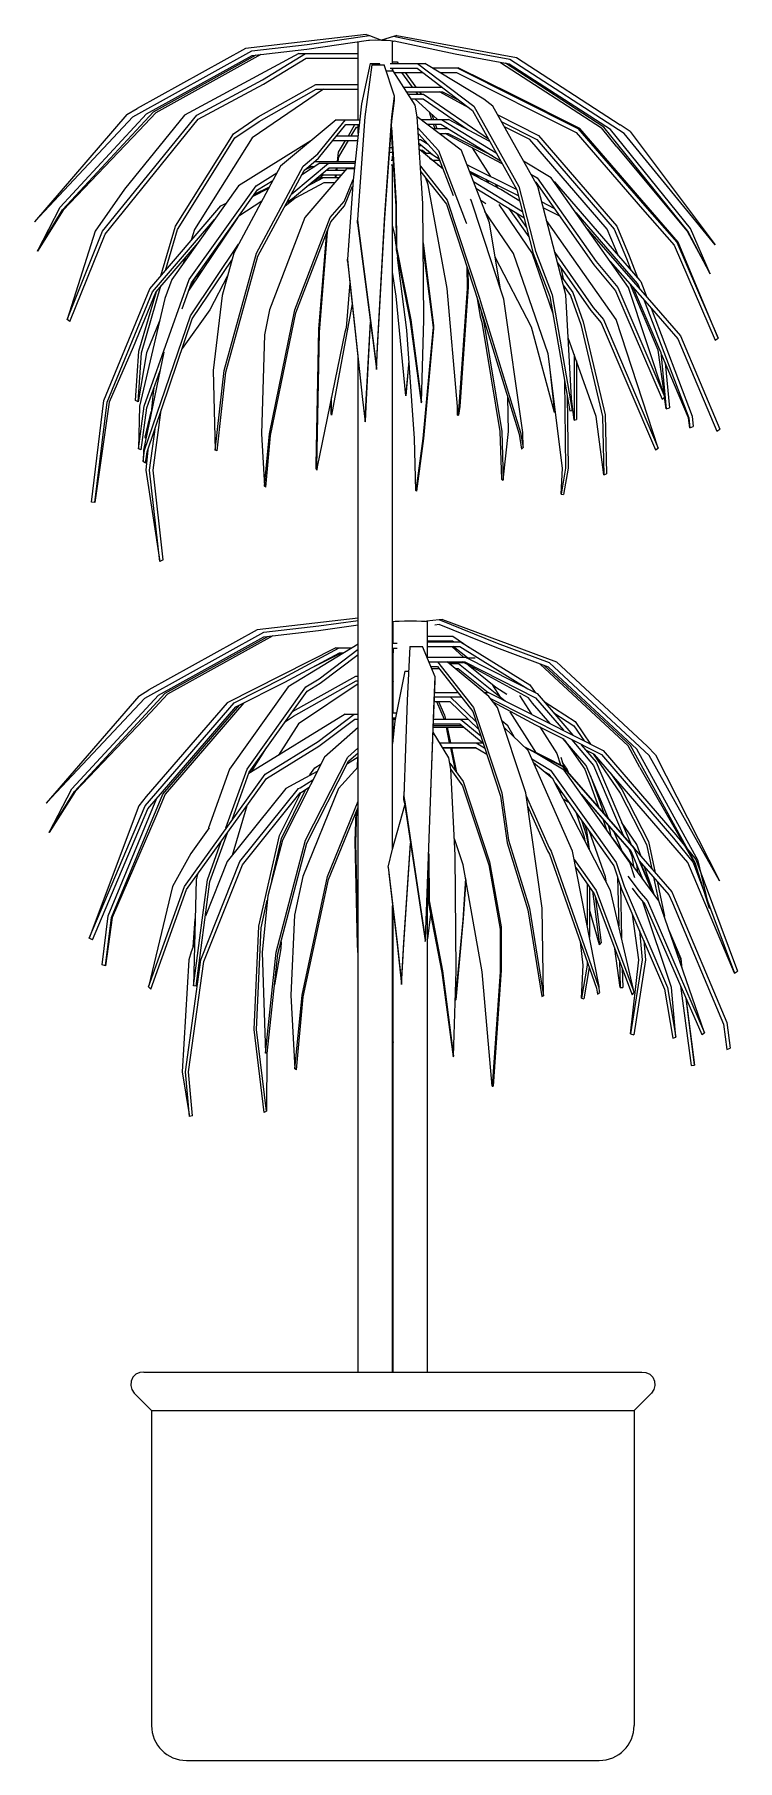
# Model space of a CAD drawing. Header units: millimetres. Extents: x -205 to 197, y 0 to 987.
import ezdxf

# ---------------------------------------------------------------- set-up
doc = ezdxf.new("R2010")
doc.units = ezdxf.units.MM
doc.layers.add('ceco.net 293', color=7, linetype='Continuous')

msp = doc.modelspace()

# ---------------------------------------------------------------- linework, layer by layer
at = {"color": 104, "linetype": 'Continuous'}
for p, q in [((-15.17, 986.58), (-84.21, 978.62)), ((-15.17, 986.58), (-13.4, 985.93)), ((-148.53, 939.55), (-80.51, 977.26)), ((-84.21, 978.62), (-146.07, 944.33)), ((-80.51, 977.26), (-49.01, 980.89)), ((-80.42, 974.66), (-49.24, 978.25)), ((-49.24, 978.25), (-13.99, 983.39)), ((-49.01, 980.89), (-13.4, 985.93)), ((-19.85, 937.8), (-19.85, 982.54)), ((-13.99, 983.39), (-13.42, 983.41)), ((-13.42, 983.41), (-10, 983.46)), ((-13.4, 985.93), (-6.58, 983.41)), ((-10, 983.46), (-6.58, 983.41)), ((0.39, 985.46), (-6.58, 983.41)), ((-6.58, 983.41), (-3.57, 983.29)), ((-3.57, 983.29), (-1.34, 983.11)), ((-1.34, 983.11), (-0.15, 982.88)), ((-0.15, 982.88), (-0.15, 982.64)), ((0.83, 982.74), (-0.15, 982.45)), ((-0.15, 970.07), (-0.15, 982.64)), ((2.2, 985.99), (0.39, 985.46)), ((35.58, 978.03), (0.39, 985.46)), ((35.64, 975.39), (0.83, 982.74)), ((2.2, 985.99), (70.55, 973.39)), ((66.77, 972.28), (35.58, 978.03)), ((-140.7, 941.26), (-80.42, 974.66)), ((-136.77, 942.39), (-78.16, 974.92)), ((-75.38, 975.24), (-135.44, 941.9)), ((-53.64, 975.79), (-119.06, 940.51)), ((-74.57, 960.72), (-49.86, 975.79)), ((-74, 958.13), (-49.54, 973.05)), ((-53.64, 975.79), (-49.86, 975.79)), ((-49.86, 975.79), (-19.85, 975.79)), ((-49.54, 973.05), (-19.85, 973.05)), ((-12.96, 970.07), (-18.01, 946.9)), ((-11.97, 969.26), (-16, 939.53)), ((-12.96, 970.07), (-7.54, 970.07)), ((-11.97, 969.26), (-4.99, 969.26)), ((-7.34, 969.26), (-7.54, 970.07)), ((0.99, 951.42), (-4.99, 969.26)), ((-1.51, 967.34), (13.92, 967.34)), ((-1.47, 970.07), (14.17, 970.07)), ((-0.15, 970.9), (2.41, 970.9)), ((-0.15, 965.84), (-0.15, 967.34)), ((-0.02, 965.84), (-0.02, 967.34)), ((2.41, 970.9), (3.03, 970.07)), ((13.92, 967.34), (45.52, 943.22)), ((14.17, 970.07), (46.23, 945.62)), ((14.17, 970.07), (18.25, 970.07)), ((52.06, 949.53), (18.25, 970.07)), ((22.46, 967.51), (36.7, 967.51)), ((66.51, 969.7), (35.64, 975.39)), ((36.7, 967.51), (105.7, 932.93)), ((36.7, 967.51), (37.27, 967.51)), ((68.54, 952.1), (37.27, 967.51)), ((61.51, 970.62), (119.19, 933.3)), ((120.54, 933.7), (64.26, 970.11)), ((124.39, 932.3), (66.51, 969.7)), ((132.08, 930.07), (66.77, 972.28)), ((70.55, 973.39), (129.95, 935.01)), ((-112.05, 940.51), (-74.57, 960.72)), ((-111.15, 938.11), (-74, 958.13)), ((-76.95, 939.45), (-44.04, 958.07)), ((-44.04, 958.07), (-19.85, 958.07)), ((-3.84, 965.84), (0.25, 965.84)), ((12.77, 946.26), (0.25, 965.84)), ((0.93, 964.78), (17.28, 964.78)), ((4.84, 964.78), (11.02, 956.55)), ((6.99, 964.78), (13.15, 956.55)), ((26.96, 964.78), (36.35, 964.78)), ((36.35, 964.78), (104.69, 930.53)), ((-39.59, 955.34), (-80.48, 927.5)), ((-76.34, 936.93), (-43.77, 955.34)), ((-43.77, 955.34), (-19.85, 955.34)), ((-0.62, 937.13), (0.99, 948.89)), ((-0.61, 939.53), (0.99, 951.42)), ((0.99, 948.89), (0.99, 951.42)), ((6.19, 956.55), (28.06, 956.55)), ((7.94, 953.81), (28.32, 953.81)), ((8.75, 952.55), (17.49, 952.55)), ((10.5, 949.82), (17.25, 949.82)), ((25.53, 937.98), (12.53, 949.82)), ((13.07, 953.81), (14.01, 952.55)), ((15.19, 953.81), (16.14, 952.55)), ((17.25, 949.82), (43.11, 932.01)), ((17.49, 952.55), (54.59, 926.97)), ((43.76, 944.56), (26.62, 953.81)), ((28.32, 953.81), (38.16, 948.84)), ((57.18, 945.62), (52.06, 949.53)), ((106.78, 932.93), (68.54, 952.1)), ((-151.91, 940.8), (-204.73, 879.58)), ((-204.73, 879.58), (-148.53, 939.55)), ((-190.15, 887.83), (-140.7, 941.26)), ((-188.69, 886.28), (-136.77, 942.39)), ((-165.81, 874.21), (-112.05, 940.51)), ((-164.42, 872.43), (-111.15, 938.11)), ((-119.06, 940.51), (-153.34, 898.23)), ((-90.98, 929.9), (-76.95, 939.45)), ((-32.3, 937.8), (-64.25, 911.33)), ((-42.9, 918.3), (-27.08, 937.8)), ((-32.3, 937.8), (-27.08, 937.8)), ((-27.08, 937.8), (-19, 937.8)), ((-18.01, 946.9), (-22.73, 903.36)), ((-16, 939.53), (-20.06, 883.65)), ((-4.68, 883.65), (-0.61, 939.53)), ((13.97, 939.52), (12.77, 946.26)), ((39.07, 920.45), (13.96, 939.56)), ((17.05, 890.05), (13.97, 939.52)), ((16.03, 937.98), (27.74, 937.98)), ((20.66, 942.41), (22.16, 937.98)), ((22.28, 940.94), (23.28, 937.98)), ((27.74, 937.98), (59.11, 918.87)), ((27.74, 937.98), (31.84, 937.98)), ((55.42, 925.48), (31.84, 937.98)), ((45.52, 943.22), (70.83, 897.88)), ((46.23, 945.62), (71.92, 899.67)), ((82.87, 899.67), (57.18, 945.62)), ((59.91, 940.74), (83.23, 928.95)), ((-144.95, 931.63), (-188.3, 886.14)), ((-124.27, 876.95), (-90.98, 929.9)), ((-123.06, 875.16), (-90.2, 927.5)), ((-80.48, 927.5), (-113.35, 875.16)), ((-90.2, 927.5), (-76.34, 936.93)), ((-42.45, 915.81), (-26.89, 935.06)), ((-32.01, 928.72), (-19.98, 928.72)), ((-26.89, 935.06), (-19.3, 935.06)), ((-25.42, 928.72), (-21.65, 935.06)), ((-23.77, 928.72), (-20.83, 933.64)), ((-20.83, 933.64), (-19.85, 933.64)), ((-19.85, 929.98), (-19.85, 935.06)), ((-4.68, 881.87), (-0.62, 937.13)), ((-1.04, 931.4), (1.61, 888.27)), ((-0.87, 933.71), (1.86, 890.05)), ((14.37, 933.06), (26.04, 920.27)), ((14.57, 929.89), (25.51, 917.87)), ((14.6, 929.38), (15.03, 929.38)), ((19.62, 935.25), (27.44, 935.25)), ((22.83, 932.81), (31.45, 932.81)), ((23.09, 935.25), (23.92, 932.81)), ((24.2, 935.25), (25.03, 932.81)), ((26.42, 930.07), (31.51, 930.07)), ((27.44, 935.25), (61.59, 914.43)), ((62.49, 912.74), (29.88, 930.07)), ((31.21, 932.81), (30.72, 933.25)), ((31.51, 930.07), (56.68, 917.43)), ((62.17, 936.69), (82.25, 926.54)), ((78.22, 926.54), (63.76, 933.85)), ((83.23, 928.95), (127.91, 877.07)), ((104.69, 930.53), (142.58, 886.7)), ((105.7, 932.93), (143.96, 888.68)), ((162.96, 867.95), (106.78, 932.93)), ((168.57, 874.22), (120.54, 933.7)), ((170.12, 875.66), (124.39, 932.3)), ((184.11, 866.44), (132.08, 930.07)), ((135.54, 931.09), (184.11, 866.44)), ((-46.81, 925.78), (-88.21, 900.16)), ((-51.31, 911.33), (-42.9, 918.3)), ((-34.22, 925.99), (-20.28, 925.99)), ((-31.72, 913.93), (-31.03, 919.28)), ((-31.03, 919.28), (-27.05, 925.99)), ((-30.94, 916.73), (-25.4, 925.99)), ((-1.93, 919.31), (-0.29, 919.31)), ((-1.73, 922.04), (-0.46, 922.04)), ((14.77, 926.64), (15.73, 926.64)), ((22.61, 917.88), (14.92, 924.22)), ((14.98, 923.19), (16.17, 923.19)), ((28.71, 909.54), (15.14, 920.78)), ((15.52, 920.46), (16.96, 920.46)), ((15.73, 926.64), (20.1, 923.81)), ((16.96, 920.46), (18.99, 918.73)), ((17.61, 918.73), (21.24, 918.73)), ((21.24, 918.73), (26.41, 915.53)), ((25.51, 917.87), (34.43, 894.59)), ((26.04, 920.27), (41.94, 878.88)), ((39.23, 920.27), (39.07, 920.45)), ((55.13, 878.88), (39.23, 920.27)), ((55.98, 905.35), (45.45, 921.8)), ((122.38, 875.29), (78.22, 926.54)), ((82.25, 926.54), (126.41, 875.29)), ((127.98, 922.41), (168.17, 874.1)), ((-64.25, 911.33), (-90.87, 861.59)), ((-77.93, 861.59), (-51.31, 911.33)), ((-77.09, 859.8), (-50.76, 908.93)), ((-57.81, 895.47), (-36.72, 913.02)), ((-57.29, 892.92), (-36.47, 910.29)), ((-41.72, 913.02), (-52.24, 906.15)), ((-46.12, 911.2), (-50.81, 908.82)), ((-50.76, 908.93), (-42.45, 915.81)), ((-26.23, 909.92), (-50.2, 881.9)), ((-49.7, 909.8), (-46.86, 911.2)), ((-46.86, 911.2), (-44.52, 911.2)), ((-44.71, 913.93), (-21.59, 913.93)), ((-41.72, 913.02), (-36.72, 913.02)), ((-37.88, 909.11), (-26.92, 909.11)), ((-36.72, 913.02), (-21.69, 913.02)), ((-36.47, 910.29), (-21.98, 910.29)), ((-32.33, 909.11), (-32.18, 910.29)), ((-31.9, 909.11), (-31.75, 910.29)), ((-31.29, 913.93), (-30.94, 916.73)), ((-26.23, 909.92), (-22.02, 909.92)), ((-0.94, 912.12), (0.15, 912.12)), ((-0.91, 914.85), (-0.02, 914.85)), ((-0.15, 914.85), (-0.15, 916.98)), ((-0.15, 915.99), (-0.09, 915.99)), ((-0.15, 774.56), (-0.15, 912.12)), ((0, 911.94), (0, 912.12)), ((0, 911.94), (0.16, 911.94)), ((15.72, 911.37), (31.05, 891.95)), ((15.92, 908.16), (30.58, 889.54)), ((20.91, 915.99), (20.98, 915.99)), ((20.98, 915.99), (22.82, 914.85)), ((22.29, 914.85), (26.04, 914.85)), ((25.59, 912.12), (25.74, 912.12)), ((25.74, 912.12), (28.32, 910.54)), ((25.81, 911.94), (26.05, 911.94)), ((26.04, 914.85), (26.86, 914.35)), ((26.04, 914.85), (26.67, 914.85)), ((42.28, 912.33), (43.36, 911.62)), ((42.36, 912.12), (70.76, 898)), ((43.74, 908.53), (71.66, 894.64)), ((43.76, 908.49), (50.73, 903.98)), ((62.55, 912.71), (62.49, 912.74)), ((90.52, 904.62), (74.72, 914.25)), ((-153.34, 898.23), (-170.08, 874.21)), ((-88.21, 900.16), (-126.33, 846.48)), ((-116.29, 846.48), (-78.17, 900.16)), ((-71.07, 898.57), (-80.05, 894.03)), ((-79.11, 895.36), (-70.54, 899.56)), ((-78.17, 900.16), (-66.29, 907.52)), ((-77.4, 897.76), (-68.6, 903.2)), ((-60.58, 890.61), (-39.31, 902.07)), ((-49.25, 899.63), (-39.65, 904.8)), ((-40.87, 904.8), (-46.41, 901.99)), ((-39.57, 906.38), (-42.58, 903.93)), ((-41.16, 906.38), (-29.26, 906.38)), ((-40.87, 904.8), (-39.65, 904.8)), ((-39.65, 904.8), (-30.61, 904.8)), ((-39.31, 902.07), (-32.95, 902.07)), ((-32.97, 902.04), (-32.97, 902.07)), ((-32.86, 904.8), (-32.84, 905.16)), ((-32.84, 905.16), (-32.68, 906.38)), ((-32.45, 904.8), (-32.25, 906.38)), ((-27.89, 891.21), (-22.7, 903.65)), ((-27.6, 888.69), (-22.99, 899.87)), ((-22.73, 903.36), (-26, 858.11)), ((20.14, 900.7), (18.89, 904.4)), ((30.99, 841.36), (20.14, 900.7)), ((61.68, 897.99), (44.22, 907.28)), ((46.02, 902.6), (74.02, 885.43)), ((47.49, 898.78), (74.91, 881.95)), ((50.73, 903.98), (50.89, 903.73)), ((53.19, 903.83), (54.59, 901.76)), ((60.18, 898.79), (58.71, 901.08)), ((72.5, 891.35), (61.68, 897.99)), ((70.83, 897.88), (80.19, 861.36)), ((71.92, 899.67), (81.43, 862.65)), ((78.87, 906.83), (82.5, 904.62)), ((81.35, 902.39), (81.63, 902.21)), ((81.63, 902.21), (114.89, 854.97)), ((82.5, 904.62), (116.11, 856.91)), ((98.78, 837.76), (82.87, 899.67)), ((134.7, 841.92), (90.52, 904.62)), ((91.94, 902.61), (92.28, 902.44)), ((92.28, 902.44), (141.14, 846.04)), ((-138.83, 841.3), (-98.26, 888.71)), ((-115.11, 844.7), (-77.4, 897.76)), ((-98.26, 888.71), (-95.27, 890.21)), ((-74.95, 891.33), (-88.05, 882.77)), ((-55.91, 893.12), (-61.78, 888.36)), ((-60.43, 890.87), (-57.29, 892.92)), ((-58.06, 895.31), (-57.81, 895.47)), ((-35.84, 881.9), (-27.89, 891.21)), ((-35.48, 879.5), (-27.6, 888.69)), ((1.61, 888.27), (1.87, 863.44)), ((1.86, 890.05), (2.14, 864.91)), ((17.79, 823.41), (17.05, 890.05)), ((30.58, 889.54), (48.99, 833.6)), ((31.05, 891.95), (49.7, 835.38)), ((44.75, 891.95), (44.34, 892.46)), ((63.4, 835.38), (44.75, 891.95)), ((53.16, 889.87), (50.21, 891.69)), ((60.63, 889.39), (79.67, 861.38)), ((85.14, 890.85), (92.06, 887.4)), ((143.96, 888.68), (162.25, 867.95)), ((-203.05, 862.83), (-190.15, 887.83)), ((-203.05, 862.83), (-188.69, 886.28)), ((-188.3, 886.14), (-203.05, 862.83)), ((-137.28, 839.51), (-101.97, 880.79)), ((-88.8, 881.72), (-116.63, 840.44)), ((-50.2, 881.9), (-70.43, 829.26)), ((-56.07, 829.26), (-35.84, 881.9)), ((-55.51, 827.47), (-35.48, 879.5)), ((-20.06, 883.65), (-20.24, 880.41)), ((-20.24, 880.41), (-10.8, 808.37)), ((-20.24, 878.66), (-20.24, 880.41)), ((-20.24, 878.66), (-10.8, 807.42)), ((-8.8, 807.42), (-4.68, 881.87)), ((-8.79, 808.37), (-4.68, 883.65)), ((41.94, 878.88), (41.99, 878.53)), ((68.97, 861.38), (52.6, 885.46)), ((61.55, 840.98), (55.13, 878.88)), ((66.03, 887.4), (77.74, 870.9)), ((70.41, 884.71), (76.35, 876.34)), ((85.99, 887.51), (95.21, 882.93)), ((127.51, 823.63), (87.84, 880.31)), ((104.47, 884.83), (139.63, 844.24)), ((142.58, 886.7), (160.69, 866.16)), ((-186.07, 823.77), (-165.81, 874.21)), ((-170.08, 874.21), (-186.07, 823.77)), ((-184.51, 822.46), (-164.42, 872.43)), ((-132.54, 848.64), (-124.27, 876.95)), ((-129.9, 851.73), (-123.06, 875.16)), ((-113.35, 875.16), (-115.17, 868.95)), ((-96.49, 870.32), (-95.31, 872.56)), ((-93.88, 874.58), (-93.3, 875.04)), ((-42.25, 818.23), (-37.68, 873.78)), ((-41.97, 816.44), (-37.31, 873.64)), ((-37.31, 873.64), (-36.75, 876.19)), ((1.07, 872.13), (-0.15, 877.68)), ((1.85, 866.02), (1.07, 872.13)), ((111.03, 875.5), (145.24, 836.28)), ((128.64, 860.46), (122.38, 875.29)), ((126.41, 875.29), (133.49, 858.52)), ((127.91, 877.07), (135.08, 860.1)), ((168.17, 874.1), (181.3, 849.85)), ((181.3, 849.85), (168.57, 874.22)), ((181.3, 849.85), (170.12, 875.66)), ((-111.35, 867.58), (-135.36, 839.51)), ((-118.19, 859.58), (-119.79, 855.7)), ((-115.71, 825.79), (-88.15, 866.67)), ((-90.87, 861.59), (-97.54, 837.38)), ((-96.4, 794.57), (-77.93, 861.59)), ((-95.37, 793.62), (-77.09, 859.8)), ((1.87, 863.44), (9.9, 822.46)), ((2.14, 864.91), (10.2, 823.41)), ((7.96, 817.66), (2.72, 859.12)), ((17.3, 867.58), (23.28, 820.03)), ((17.35, 863.42), (22.96, 819.06)), ((79.29, 819.27), (58.43, 859.4)), ((88.65, 803.98), (68.97, 861.38)), ((79.67, 861.38), (91.44, 827.07)), ((80.19, 861.36), (89.76, 836.81)), ((81.43, 862.65), (91.1, 837.76)), ((92.57, 861.91), (114.47, 830.62)), ((133.49, 858.52), (135.89, 852.09)), ((135.08, 860.1), (139.72, 847.67)), ((160.69, 866.16), (184.09, 811.82)), ((162.25, 867.95), (185.87, 813.08)), ((185.87, 813.08), (162.96, 867.95)), ((-114.6, 824.01), (-91.99, 857.51)), ((-108.65, 852.27), (-113.43, 846.73)), ((-94.43, 848.64), (-104.64, 829.17)), ((-26, 858.11), (-24.5, 844.7)), ((-25.93, 856.97), (-26, 858.11)), ((-25.93, 856.97), (-24.42, 843.75)), ((1.96, 837), (-0.15, 850.69)), ((42.3, 853.94), (42.36, 841.36)), ((42.88, 852.18), (42.94, 842.31)), ((94.05, 856.14), (113.2, 828.76)), ((95.97, 848.7), (102.75, 839.14)), ((96.06, 853.28), (97.25, 846.89)), ((114.89, 854.97), (127.29, 840.13)), ((116.11, 856.91), (128.62, 841.92)), ((124.13, 856.92), (143.87, 834.29)), ((-165.15, 777.43), (-138.83, 841.3)), ((-163.26, 776.48), (-137.28, 839.51)), ((-135.36, 839.51), (-148.42, 807.83)), ((-145.12, 805.61), (-135.13, 839.78)), ((-143.64, 804.66), (-132.49, 842.88)), ((-142.09, 774.17), (-116.29, 846.48)), ((-126.33, 846.48), (-130.19, 835.66)), ((-120.46, 829.71), (-115.11, 844.7)), ((-113.43, 846.73), (-115.18, 842.6)), ((-24.53, 844.69), (-26.62, 819.01)), ((-24.5, 844.7), (-17.26, 778)), ((-24.42, 843.75), (-17.26, 778)), ((36.86, 773.88), (30.99, 841.36)), ((42.36, 841.36), (37.61, 773.88)), ((42.94, 842.31), (38.23, 773.88)), ((97.36, 843.29), (101.57, 837.36)), ((102.75, 839.14), (108.71, 822.41)), ((127.29, 840.13), (153.87, 778.15)), ((128.62, 841.92), (155.42, 779.32)), ((155.42, 779.32), (134.7, 841.92)), ((151.56, 806.23), (135.79, 843.55)), ((153.07, 804.97), (137.57, 841.51)), ((139.63, 844.24), (140.17, 843.58)), ((140.17, 843.58), (141.17, 840.94)), ((141.14, 846.04), (141.68, 845.36)), ((141.68, 845.36), (145.08, 836.46)), ((-130.19, 835.66), (-144.67, 774.17)), ((-104.64, 829.17), (-120.37, 807.09)), ((-97.54, 837.38), (-102.66, 794.57)), ((-70.43, 829.26), (-73.35, 814.91)), ((-70.56, 758.33), (-56.07, 829.26)), ((-23.22, 832.72), (-35.09, 769.02)), ((7.34, 780.05), (1.96, 837)), ((47.93, 836.83), (49.88, 825.21)), ((48.99, 833.6), (49.11, 832.74)), ((49.11, 832.74), (72.14, 758.22)), ((49.7, 835.38), (49.82, 834.52)), ((49.82, 834.52), (73, 759.17)), ((74.25, 759.17), (63.4, 835.38)), ((89.76, 836.81), (101.03, 771.52)), ((91.1, 837.76), (102.46, 771.57)), ((102.46, 771.57), (98.78, 837.76)), ((101.57, 837.36), (107.46, 820.83)), ((113.2, 828.76), (118.95, 821.85)), ((114.47, 830.62), (120.27, 823.63)), ((143.59, 834.6), (169.17, 767.52)), ((143.87, 834.29), (162.75, 812.62)), ((145.24, 836.28), (164.31, 814.41)), ((147.5, 830.12), (171.03, 768.47)), ((-184.51, 822.46), (-186.07, 823.77)), ((-141.81, 749.08), (-115.71, 825.79)), ((-133.11, 823.24), (-140.74, 804.66)), ((-140.45, 748.13), (-114.6, 824.01)), ((-69.87, 757.38), (-55.51, 827.47)), ((-26.62, 819.01), (-27.46, 816.44)), ((-15.19, 778), (-12.79, 822.39)), ((-15.11, 778), (-12.71, 821.81)), ((9.9, 822.46), (16.14, 776.02)), ((10.2, 823.41), (16.45, 776.38)), ((16.45, 776.38), (17.79, 823.41)), ((22.96, 819.06), (22.88, 817.66)), ((23.28, 820.03), (23.2, 818.61)), ((49.88, 825.21), (50.89, 822.16)), ((50.52, 828.16), (50.86, 826.21)), ((50.86, 826.21), (51.87, 823.11)), ((50.89, 822.16), (61.2, 759.69)), ((51.87, 823.11), (62.25, 759.69)), ((92.38, 770.53), (79.29, 819.27)), ((107.46, 820.83), (119.79, 768.2)), ((108.71, 822.41), (121.23, 769.15)), ((118.95, 821.85), (150.05, 749.16)), ((120.27, 823.63), (151.64, 750.18)), ((151.64, 750.18), (127.51, 823.63)), ((-73.35, 814.91), (-75.1, 758.33)), ((-43.86, 740.32), (-42.25, 818.23)), ((-43.51, 739.37), (-41.97, 816.44)), ((-27.46, 816.44), (-43.24, 739.37)), ((12.34, 755.72), (7.96, 817.66)), ((22.88, 817.66), (17.18, 755.72)), ((23.2, 818.61), (17.52, 755.72)), ((116.21, 768.2), (100.14, 813.2)), ((162.75, 812.62), (185.07, 759.79)), ((164.31, 814.41), (186.84, 761.07)), ((184.09, 811.82), (185.87, 813.08)), ((-148.42, 807.83), (-162.07, 776.48)), ((-147.07, 777.33), (-145.12, 805.61)), ((-145.56, 776.71), (-143.64, 804.66)), ((-140.74, 804.66), (-145.56, 776.71)), ((-130.82, 805), (-142.56, 749.08)), ((-19.85, 774.56), (-19.85, 801.77)), ((-10.8, 808.37), (-9.39, 795.94)), ((-10.8, 807.42), (-9.4, 795.12)), ((-9.4, 795.12), (-8.8, 807.42)), ((-9.39, 795.94), (-8.79, 808.37)), ((9.2, 800.14), (7.34, 780.05)), ((9.22, 799.95), (7.5, 781.28)), ((96.96, 738.71), (88.65, 803.98)), ((103.57, 803.6), (103.6, 766.14)), ((104.86, 800), (104.91, 766.6)), ((155.14, 780.18), (151.56, 806.23)), ((153.12, 805.02), (156.19, 772.57)), ((168.96, 767.52), (153.55, 803.83)), ((-140.64, 773.22), (-133, 794.61)), ((-102.66, 794.57), (-101.47, 749.03)), ((-101.47, 749.03), (-96.4, 794.57)), ((-100.4, 748.65), (-95.37, 793.62)), ((89.37, 798.36), (92.38, 770.53)), ((155.63, 798.92), (158.08, 773.11)), ((-137.16, 779.98), (-138.06, 770.51)), ((-136.49, 784.83), (-137.16, 779.98)), ((7.34, 780.05), (7.5, 781.28)), ((98.03, 788.93), (98.66, 738.71)), ((99.55, 780.12), (100.12, 738.71)), ((-172.24, 719.24), (-165.15, 777.43)), ((-170.25, 719.05), (-163.26, 776.48)), ((-162.07, 776.48), (-170.25, 719.05)), ((-145.56, 776.71), (-147.07, 777.33)), ((-145.25, 749.79), (-142.09, 774.17)), ((-144.67, 774.17), (-145.25, 749.79)), ((-143.78, 749.12), (-140.64, 773.22)), ((-141.51, 756.37), (-138.02, 770.94)), ((-137.04, 737.59), (-132.3, 772.06)), ((-35.34, 770), (-35.34, 777.95)), ((-35.09, 769.02), (-35.34, 770)), ((-35.09, 769.02), (-35.09, 779.17)), ((-19.85, 515.42), (-19.85, 774.56)), ((-17.26, 778), (-15.75, 765.13)), ((-15.75, 765.13), (-15.19, 778)), ((-15.67, 765.31), (-15.11, 778)), ((-0.15, 520.93), (-0.15, 774.56)), ((16.14, 776.02), (16.45, 776.38)), ((36.89, 768.99), (36.86, 773.88)), ((37.61, 773.88), (36.89, 768.99)), ((38.23, 773.88), (37.51, 768.92)), ((66.12, 759.69), (65.64, 779.24)), ((92.38, 770.53), (92.83, 771.18)), ((101.03, 771.52), (102.46, 771.57)), ((103.6, 766.14), (102.07, 778.49)), ((153.87, 778.15), (155.42, 779.32)), ((156.19, 772.57), (155.27, 779.2)), ((156.19, 772.57), (158.08, 773.11)), ((-139, 737.59), (-135.6, 762.38)), ((-15.67, 765.31), (-15.75, 765.13)), ((36.89, 768.99), (37.51, 768.92)), ((61.2, 759.69), (62.09, 732.32)), ((62.25, 759.69), (63.1, 731.9)), ((63.1, 731.9), (66.12, 759.69)), ((103.6, 766.14), (104.91, 766.6)), ((120.54, 734.92), (116.21, 768.2)), ((119.79, 768.2), (120.54, 734.92)), ((121.23, 769.15), (122.02, 735.47)), ((169.75, 761.7), (168.96, 767.52)), ((169.17, 767.52), (169.75, 761.7)), ((169.75, 761.7), (171.62, 762.58)), ((171.03, 768.47), (171.62, 762.58)), ((185.07, 759.79), (186.84, 761.07)), ((-141.12, 755.94), (-141.51, 756.37)), ((-75.1, 758.33), (-73.32, 728.41)), ((-73.32, 728.41), (-70.56, 758.33)), ((-72.62, 727.81), (-69.87, 757.38)), ((13.17, 726), (12.34, 755.72)), ((17.18, 755.72), (13.17, 726)), ((17.52, 755.72), (13.49, 725.54)), ((72.14, 758.22), (73.51, 749.64)), ((73, 759.17), (74.38, 750.49)), ((73.51, 749.64), (74.38, 750.49)), ((74.38, 750.49), (74.25, 759.17)), ((150.05, 749.16), (151.64, 750.18)), ((-143.78, 749.12), (-145.25, 749.79)), ((-142.65, 742.44), (-141.81, 749.08)), ((-142.56, 749.08), (-142.65, 742.44)), ((-141.28, 741.56), (-142.65, 742.44)), ((-141.28, 741.56), (-140.45, 748.13)), ((-140.09, 749.19), (-141.2, 737.59)), ((-100.4, 748.65), (-101.47, 749.03)), ((-43.81, 738.56), (-43.86, 740.32)), ((-141.2, 737.59), (-133.16, 685.41)), ((-133.16, 685.41), (-139, 737.59)), ((-131.31, 686.27), (-137.04, 737.59)), ((-43.47, 737.63), (-43.81, 738.56)), ((-43.47, 737.63), (-43.51, 739.37)), ((-43.24, 739.37), (-43.47, 737.63)), ((62.09, 732.32), (63.1, 731.9)), ((96.1, 723.83), (96.96, 738.71)), ((98.66, 738.71), (96.1, 723.83)), ((100.12, 738.71), (97.54, 723.62)), ((120.54, 734.92), (122.02, 735.47)), ((-72.62, 727.81), (-73.32, 728.41)), ((13.17, 726), (13.49, 725.54)), ((96.1, 723.83), (97.54, 723.62)), ((-170.25, 719.05), (-172.24, 719.24)), ((-131.31, 686.27), (-133.16, 685.41)), ((-19.85, 652.91), (-77.48, 646.27)), ((-42.27, 648.54), (-19.85, 651.71)), ((0.15, 651.06), (1.34, 651.18)), ((1.34, 651.18), (3.57, 651.28)), ((3.57, 651.28), (6.58, 651.34)), ((6.58, 651.34), (10, 651.37)), ((10, 651.37), (13.42, 651.34)), ((13.42, 651.34), (16.43, 651.28)), ((16.43, 651.28), (18.66, 651.18)), ((18.66, 651.18), (19.85, 651.06)), ((26.5, 652.02), (19.27, 651.23)), ((28.37, 652.23), (26.5, 652.02)), ((59.85, 638.57), (26.5, 652.02)), ((28.37, 652.23), (93.48, 627.91)), ((-141.79, 607.2), (-73.78, 644.91)), ((-77.48, 646.27), (-139.33, 611.98)), ((-133.96, 608.91), (-73.69, 642.31)), ((-130.04, 610.04), (-71.42, 642.57)), ((-68.64, 642.89), (-128.71, 609.55)), ((-73.78, 644.91), (-42.27, 648.54)), ((-73.69, 642.31), (-42.51, 645.9)), ((-42.51, 645.9), (-19.85, 649.11)), ((0.15, 638.6), (0.15, 651.06)), ((19.85, 630.01), (19.85, 651.06)), ((19.85, 642.68), (34.25, 642.68)), ((26.46, 649.27), (23.99, 649)), ((59.44, 635.96), (26.46, 649.27)), ((34.25, 642.68), (43.36, 636.43)), ((-32.64, 635.93), (-94.67, 604.6)), ((-62.42, 618.9), (-30.75, 635.93)), ((-61.73, 616.34), (-30.41, 633.2)), ((-19.85, 638.17), (-59.74, 613.62)), ((-44.57, 625.58), (-30.08, 632.71)), ((-42.14, 618.33), (-19.85, 635.21)), ((-41.46, 615.87), (-19.85, 632.26)), ((-32.64, 635.93), (-30.75, 635.93)), ((-30.75, 635.93), (-23.49, 635.93)), ((-30.41, 633.2), (-27.93, 633.2)), ((-30.08, 632.71), (-28.72, 632.71)), ((-0.15, 638.6), (2.37, 638.6)), ((-0.15, 635.87), (2.37, 635.87)), ((-0.15, 633.2), (0.33, 633.2)), ((-0.15, 632.71), (0.04, 632.71)), ((0.04, 632.71), (0.04, 633.2)), ((0.15, 598.81), (0.15, 633.2)), ((0.33, 633.2), (0.33, 635.87)), ((9.76, 636.78), (8.19, 605.91)), ((9.76, 636.78), (17.01, 636.78)), ((24.25, 619.51), (17.01, 636.78)), ((19.85, 639.95), (34.02, 639.95)), ((19.85, 639.42), (38.55, 639.42)), ((19.85, 636.69), (38.29, 636.69)), ((30.67, 639.42), (30.09, 639.95)), ((40.36, 630.67), (33.7, 636.69)), ((34.02, 639.95), (34.78, 639.42)), ((42.67, 630.38), (34.49, 636.69)), ((38.29, 636.69), (77.13, 612.56)), ((38.55, 639.42), (78.19, 614.78)), ((88.85, 624.98), (59.44, 635.96)), ((89.56, 627.47), (59.85, 638.57)), ((6.82, 622.68), (1.12, 594.01)), ((6.82, 622.68), (9.05, 622.68)), ((19.85, 630.67), (41.44, 630.67)), ((20.7, 627.99), (25.58, 627.99)), ((21.84, 625.25), (25.42, 625.25)), ((22.27, 624.24), (26.22, 624.24)), ((25.42, 625.25), (45.64, 599.56)), ((25.58, 627.99), (46.1, 601.97)), ((25.58, 627.99), (31.01, 627.99)), ((54.84, 608.26), (31.01, 627.99)), ((31.07, 627.94), (41.1, 627.94)), ((31.42, 627.65), (40.28, 627.65)), ((32.24, 626.97), (37.56, 626.97)), ((35.54, 624.24), (37.36, 624.24)), ((37.36, 624.24), (54.5, 610.56)), ((37.56, 626.97), (64.23, 605.67)), ((77.48, 607.41), (39.74, 627.94)), ((41.1, 627.94), (81.56, 607.41)), ((41.44, 630.67), (82.54, 609.81)), ((42.02, 630.38), (47.07, 630.38)), ((58.82, 613.32), (43.03, 626.15)), ((84.09, 626.75), (134.37, 579.95)), ((135.78, 580.1), (86.71, 625.78)), ((139.32, 578.06), (88.85, 624.98)), ((146.51, 574.52), (89.56, 627.47)), ((93.48, 627.91), (145.27, 579.75)), ((-59.74, 613.62), (-93.25, 566.67)), ((-90.73, 604.6), (-62.42, 618.9)), ((-89.75, 602.19), (-61.73, 616.34)), ((-83.3, 566.67), (-49.79, 613.62)), ((-57.34, 599.56), (-21.22, 619.82)), ((-56.81, 597), (-20.95, 617.09)), ((-19.85, 615.41), (-53.84, 592.61)), ((-49.79, 613.62), (-42.14, 618.33)), ((-49.01, 611.22), (-41.46, 615.87)), ((-21.22, 619.82), (-19.85, 619.82)), ((-20.95, 617.09), (-19.85, 617.09)), ((-0.15, 619.82), (0.15, 619.82)), ((-0.15, 617.09), (0.15, 617.09)), ((0.15, 616.82), (-0.15, 615.7)), ((23.52, 603.51), (24.22, 616.96)), ((23.56, 605.91), (24.25, 619.51)), ((24.22, 616.96), (24.25, 619.51)), ((61.58, 607.78), (57.13, 614.7)), ((65.16, 609.25), (58.82, 613.32)), ((78.19, 614.78), (81.23, 610.47)), ((-145.18, 608.45), (-198, 547.23)), ((-198, 547.23), (-141.79, 607.2)), ((-183.42, 555.48), (-133.96, 608.91)), ((-181.96, 553.93), (-130.04, 610.04)), ((-141.52, 545.7), (-90.73, 604.6)), ((-94.67, 604.6), (-140.86, 551.04)), ((-140.01, 543.92), (-89.75, 602.19)), ((-131.46, 552.43), (-87.71, 603.22)), ((-85.22, 604.48), (-130.05, 552.43)), ((-82.12, 564.89), (-49.01, 611.22)), ((8.19, 605.91), (6.21, 550.98)), ((21.48, 547.9), (23.56, 605.91)), ((21.7, 553.96), (23.52, 603.51)), ((23.61, 605.25), (32.63, 605.25)), ((23.75, 607.99), (32.83, 607.99)), ((23.89, 610.56), (36.99, 610.56)), ((24.87, 605.25), (29.39, 595.24)), ((26.13, 605.25), (29.58, 597.58)), ((32.63, 605.25), (48.92, 589.59)), ((32.83, 607.99), (47.5, 593.9)), ((32.83, 607.99), (38.72, 607.99)), ((39.37, 607.53), (38.72, 607.99)), ((38.95, 607.83), (39.14, 607.83)), ((46.1, 601.97), (62.23, 553.07)), ((52.06, 610.56), (54.55, 610.56)), ((54.55, 610.56), (120.2, 577.38)), ((59.8, 601.97), (54.84, 608.26)), ((55.82, 607.01), (119.22, 574.97)), ((81.78, 591.87), (57.4, 605.01)), ((75.93, 553.07), (59.8, 601.97)), ((72.36, 608.72), (79.18, 598.11)), ((79.85, 604.4), (77.48, 607.41)), ((89.91, 592.68), (79.85, 604.4)), ((81.56, 607.41), (97.5, 588.85)), ((82.54, 609.81), (102.86, 586.14)), ((86.43, 605.28), (104.16, 593.89)), ((-138.22, 599.28), (-181.57, 553.79)), ((-27.2, 597.99), (-82.38, 564.14)), ((-53.84, 592.61), (-65.33, 574.6)), ((-61.34, 593.96), (-56.81, 597)), ((-42.74, 582.38), (-22.02, 597.99)), ((-42.24, 579.8), (-21.75, 595.26)), ((-27.2, 597.99), (-22.02, 597.99)), ((-22.02, 597.99), (-19.85, 597.99)), ((-21.75, 595.26), (-19.85, 595.26)), ((-0.15, 598.81), (2.08, 598.81)), ((-0.15, 596.08), (1.53, 596.08)), ((-0.15, 595.26), (1.37, 595.26)), ((1.12, 594.01), (-0.15, 581.26)), ((0.15, 584.3), (0.15, 595.26)), ((23.11, 592.5), (38.35, 592.5)), ((23.21, 595.24), (38.59, 595.24)), ((29.58, 597.58), (30.07, 595.24)), ((38.35, 592.5), (51.55, 581.59)), ((38.59, 595.24), (50.23, 585.61)), ((38.59, 595.24), (43.05, 595.24)), ((45.64, 599.56), (61.52, 551.29)), ((65.72, 591.47), (62.39, 594.12)), ((82.12, 575.85), (67.01, 599.34)), ((91.94, 598.85), (103.42, 591.48)), ((104.16, 593.89), (112.96, 581.03)), ((-73.03, 563.81), (-42.74, 582.38)), ((-19.85, 590.42), (-39.08, 573.55)), ((-0.15, 587.92), (0.15, 587.92)), ((-0.15, 585.18), (0.15, 585.18)), ((-0.15, 582.48), (-0.03, 582.48)), ((32.03, 573.16), (22.94, 587.81)), ((23.04, 590.61), (40.64, 590.61)), ((23.08, 591.53), (39.53, 591.53)), ((30.38, 590.61), (32.24, 581.73)), ((31.03, 590.61), (32.88, 581.73)), ((77.29, 577.38), (63.57, 590.55)), ((69.25, 585.09), (65.72, 591.47)), ((98.14, 583.6), (81.78, 591.87)), ((83.88, 590.81), (93.69, 575.56)), ((110.4, 568.82), (97.38, 583.99)), ((98.11, 583.14), (109.76, 566.67)), ((102.19, 583.38), (114.69, 568.82)), ((103.42, 591.48), (109.32, 582.87)), ((-80.97, 565.01), (-72.13, 578.87)), ((-72.25, 561.4), (-42.24, 579.8)), ((-39.08, 573.55), (-63.12, 526.07)), ((-49.85, 526.07), (-25.81, 573.55)), ((-25.94, 569.87), (-19.85, 573.65)), ((-25.81, 573.55), (-19.95, 578.69)), ((-25.29, 571.15), (-19.85, 575.92)), ((-20.22, 567.58), (-20.03, 573.54)), ((-19.95, 578.69), (-19.85, 578.83)), ((26.71, 581.73), (47.53, 581.73)), ((28.41, 579), (47.22, 579)), ((28.53, 578.81), (47.53, 578.81)), ((33.05, 566.68), (32.03, 573.16)), ((32.85, 578.81), (35.56, 565.89)), ((33.49, 578.81), (36.44, 564.68)), ((47.22, 579), (53.64, 575.25)), ((47.53, 581.73), (52.45, 578.86)), ((47.53, 581.73), (50.96, 581.73)), ((51.62, 581.39), (50.96, 581.73)), ((51.32, 581.54), (51.57, 581.54)), ((87.72, 573.08), (75.42, 579.17)), ((82.13, 575.63), (75.43, 579.16)), ((102.62, 519.85), (77.29, 577.38)), ((79.45, 572.49), (89.99, 566.11)), ((80.84, 576.31), (96.78, 568.36)), ((97.87, 566.11), (82.13, 575.63)), ((97.19, 568.36), (87.72, 573.08)), ((93.69, 575.56), (95.82, 569.04)), ((96.02, 573.42), (97.95, 567.48)), ((107.57, 580.64), (116.19, 570.61)), ((115.22, 574.97), (110.31, 577.45)), ((114.48, 575.35), (129.8, 552.99)), ((168.44, 513.23), (115.22, 574.97)), ((119.22, 574.97), (160.38, 527.22)), ((120.2, 577.38), (161.76, 529.15)), ((172.69, 513.16), (135.78, 580.1)), ((174.48, 514.31), (139.32, 578.06)), ((186.64, 502.8), (146.51, 574.52)), ((150.09, 574.92), (186.64, 502.8)), ((-119.03, 499.55), (-73.03, 563.81)), ((-93.25, 566.67), (-105.32, 533.02)), ((-95.34, 533.09), (-83.3, 566.67)), ((-91.68, 538.23), (-82.12, 564.89)), ((-43.24, 565.32), (-61.18, 555.55)), ((-49.06, 524.29), (-25.29, 571.15)), ((-47.61, 562.94), (-47.4, 563.36)), ((-47.4, 563.36), (-44.62, 567.39)), ((-44.62, 567.39), (-41, 569.74)), ((-44.04, 564.89), (-43.97, 564.99)), ((-43.97, 564.99), (-43.14, 565.53)), ((-19.85, 567.99), (-31.02, 555.68)), ((32.52, 570.06), (40.14, 559.6)), ((35.69, 517.54), (33.05, 566.68)), ((33.06, 566.48), (39.84, 557.2)), ((91.39, 561.2), (80.42, 570.27)), ((86.29, 565.42), (89.12, 563.71)), ((89.12, 563.71), (90.19, 562.2)), ((89.76, 562.55), (90.03, 562.42)), ((89.99, 566.11), (127.57, 513.2)), ((96.78, 568.36), (137.62, 521.4)), ((99.64, 566.67), (96.99, 570.42)), ((138.02, 521.4), (97.19, 568.36)), ((135.45, 513.2), (97.87, 566.11)), ((100.33, 564.74), (99.64, 566.67)), ((109.76, 566.67), (117.44, 545.07)), ((123.21, 538.44), (110.4, 568.82)), ((112.93, 562.82), (120.48, 541.58)), ((114.69, 568.82), (131.54, 528.86)), ((116.19, 570.61), (135.87, 523.88)), ((124.42, 564.3), (130.76, 555.05)), ((141.13, 567.69), (172.28, 513.11)), ((-196.32, 530.48), (-183.42, 555.48)), ((-196.32, 530.48), (-181.96, 553.93)), ((-181.57, 553.79), (-196.32, 530.48)), ((-117.84, 497.77), (-72.25, 561.4)), ((-61.18, 555.55), (-94.68, 513.83)), ((-87.36, 513.83), (-53.86, 555.55)), ((-85.99, 512.04), (-52.97, 553.15)), ((-64.7, 528.82), (-52.35, 553.48)), ((-63.71, 527.04), (-49.66, 555.14)), ((-53.86, 555.55), (-53.04, 555.99)), ((-53.04, 555.99), (-45.64, 560.58)), ((-52.97, 553.15), (-52.16, 553.58)), ((-52.16, 553.58), (-47.82, 556.28)), ((-31.02, 555.68), (-51.5, 505.31)), ((6.32, 553.8), (6.14, 549.17)), ((39.84, 557.2), (54.82, 511.89)), ((40.14, 559.6), (55.28, 513.68)), ((62.23, 553.07), (66.09, 526.01)), ((85.31, 487.19), (75.93, 553.07)), ((124.29, 497.23), (91.39, 561.2)), ((92.7, 558.65), (126.23, 511.42)), ((95.12, 553.95), (96.69, 553.03)), ((113.67, 561.07), (113.43, 561.42)), ((129.8, 552.99), (144.87, 523.51)), ((130.76, 555.05), (146, 525.3)), ((-173.52, 470), (-141.52, 545.7)), ((-145.12, 545.7), (-173.52, 470)), ((-171.69, 469.01), (-140.01, 543.92)), ((-162.69, 482.78), (-134.76, 550.01)), ((-160.79, 481.83), (-131.46, 552.43)), ((-140.86, 551.04), (-145.12, 545.7)), ((-130.05, 552.43), (-135.42, 539.51)), ((-83.44, 545.78), (-91.9, 517.29)), ((-37.31, 505.31), (-19.85, 548.26)), ((-36.71, 503.53), (-19.85, 544.91)), ((-21.17, 524.56), (-20.59, 543.07)), ((6.14, 549.17), (6.79, 546.12)), ((6.21, 550.98), (6.86, 547.9)), ((6.79, 546.12), (18.39, 468.79)), ((6.86, 547.9), (18.48, 469.74)), ((18.59, 469.74), (21.48, 547.9)), ((61.52, 551.29), (65.31, 524.56)), ((76.17, 551.35), (89.24, 521.68)), ((76.97, 545.77), (88.35, 519.88)), ((97.27, 549.77), (100.24, 548.03)), ((107.83, 552.09), (136.07, 519.62)), ((109.4, 549.87), (109.91, 549.62)), ((109.91, 549.62), (135.08, 520.76)), ((-135.42, 539.51), (-160.38, 481.83)), ((-104.91, 533.11), (-115.42, 518.44)), ((-105.32, 533.02), (-105.48, 532.31)), ((-21.56, 525.51), (-21.03, 542)), ((104.75, 541.69), (109.23, 527.94)), ((107.72, 537.5), (110.48, 529.03)), ((109.52, 534.96), (110.67, 531.67)), ((119.9, 538.17), (122.09, 532.01)), ((122.92, 534.7), (123.64, 532.67)), ((139.4, 523.51), (130.64, 536.3)), ((-105.97, 503.42), (-98.14, 525.26)), ((-104.52, 502.47), (-94.52, 530.32)), ((-76.54, 476.85), (-64.7, 528.82)), ((-63.12, 526.07), (-71.47, 494.21)), ((-69.15, 503.04), (-63.71, 527.04)), ((-66.61, 462.11), (-49.85, 526.07)), ((-65.65, 461.16), (-49.06, 524.29)), ((-20.27, 466.06), (-21.56, 525.51)), ((-19.85, 466.06), (-21.17, 524.56)), ((6.18, 467.55), (10.04, 524.44)), ((6.23, 466.6), (10.15, 523.73)), ((40.12, 511.89), (35.2, 526.79)), ((65.31, 524.56), (77.16, 486.24)), ((66.09, 526.01), (78.03, 487.19)), ((109.23, 527.94), (109.65, 525.7)), ((110.48, 529.03), (111.96, 521.21)), ((110.67, 531.67), (112.07, 521.01)), ((121.54, 505.1), (112.34, 530.99)), ((123.64, 532.67), (124.63, 528.43)), ((151.91, 491.36), (125.41, 527.33)), ((131.21, 519.47), (126.53, 530.56)), ((141.78, 516.65), (139.4, 523.51)), ((144.87, 523.51), (147.87, 509.66)), ((146, 525.3), (149.9, 507.33)), ((160.38, 527.22), (171.53, 513.23)), ((161.76, 529.15), (173.03, 515.01)), ((-115.42, 518.44), (-125.91, 499.55)), ((-109.74, 457.62), (-87.36, 513.83)), ((-94.68, 513.83), (-107.11, 482.59)), ((-19.85, 381.93), (-19.85, 515.42)), ((20.25, 514.71), (20.41, 489.84)), ((20.41, 518.84), (20.48, 517.54)), ((20.48, 517.54), (20.66, 491.29)), ((36.15, 451.33), (35.69, 517.54)), ((55.28, 513.68), (61.9, 476.57)), ((88.35, 519.88), (89.51, 518.07)), ((89.24, 521.68), (90.41, 519.85)), ((89.51, 518.07), (116.37, 441.4)), ((90.41, 519.85), (117.47, 442.35)), ((117.92, 442.35), (102.62, 519.85)), ((103.57, 515.05), (116.09, 497.23)), ((127.57, 513.2), (132.06, 499.76)), ((134.84, 521.03), (136.61, 516.84)), ((138.32, 504.6), (135.45, 513.2)), ((136.07, 519.62), (142.7, 503.87)), ((136.61, 516.84), (137.4, 511.05)), ((137.62, 521.4), (148.08, 496.56)), ((137.8, 521.21), (159.31, 496.54)), ((138.4, 520.52), (138.02, 521.4)), ((140.71, 514.3), (157.75, 494.76)), ((149.01, 495.29), (141.3, 513.63)), ((195.12, 450.11), (168.44, 513.23)), ((171.53, 513.23), (195.12, 450.11)), ((172.28, 513.11), (180.99, 486.94)), ((180.99, 486.94), (172.69, 513.16)), ((173.03, 515.01), (196.89, 451.26)), ((180.99, 486.94), (174.48, 514.31)), ((-113.88, 442.72), (-105.97, 503.42)), ((-112.38, 503.42), (-113.88, 442.72)), ((-111.67, 506.38), (-112.38, 503.42)), ((-108.06, 456.67), (-85.99, 512.04)), ((-51.5, 505.31), (-56.25, 483.21)), ((-51.89, 437.46), (-37.31, 505.31)), ((-51.16, 436.51), (-36.71, 503.53)), ((-2.66, 510.59), (2.41, 467.55)), ((-2.35, 506.92), (2.46, 466.6)), ((19.85, 414.1), (19.85, 503.74)), ((41.5, 504.16), (39.96, 480.27)), ((51.04, 450.85), (40.12, 511.89)), ((41.65, 503.36), (40.25, 481.22)), ((54.82, 511.89), (61.37, 475.28)), ((104.47, 510.51), (115.07, 495.45)), ((121.98, 501.73), (121.54, 505.1)), ((126.23, 511.42), (130.67, 498.13)), ((128.43, 504.84), (129.02, 477.05)), ((134.28, 505.56), (140.65, 496.93)), ((139.22, 512.14), (139.62, 509.22)), ((139.62, 509.22), (139.74, 507.88)), ((149.28, 494.94), (143.82, 510.74)), ((148.89, 504.91), (151.79, 491.52)), ((-139.65, 442.21), (-119.03, 499.55)), ((-125.91, 499.55), (-139.65, 442.21)), ((-138.28, 440.98), (-117.84, 497.77)), ((-112.35, 442.58), (-104.52, 502.47)), ((-71.47, 494.21), (-74.76, 462.11)), ((110.96, 501.29), (111, 477.42)), ((112.27, 499.42), (112.36, 470.54)), ((114.08, 496.85), (118.06, 466.23)), ((115.07, 495.45), (136.78, 437.7)), ((115.6, 494.04), (119.09, 467.37)), ((116.09, 497.23), (137.96, 438.92)), ((137.96, 438.92), (124.29, 497.23)), ((129.99, 500.15), (130.67, 470.03)), ((130.67, 498.13), (155.25, 440.97)), ((132.06, 499.76), (156.89, 441.92)), ((136.67, 498.68), (139.31, 495.09)), ((139.31, 495.09), (144.01, 489.57)), ((140.65, 496.93), (145.39, 491.36)), ((150.93, 502.58), (155.28, 482.56)), ((157.75, 494.76), (159.68, 490.19)), ((159.31, 496.54), (161.26, 491.93)), ((-75.32, 475.9), (-71.72, 491.73)), ((-0.15, 380.95), (-0.15, 488.49)), ((0.15, 414.1), (0.15, 485.94)), ((21.59, 483.69), (19.85, 469.71)), ((20.41, 489.84), (27.98, 450.38)), ((20.66, 491.29), (28.27, 451.33)), ((77.16, 486.24), (85.15, 436.78)), ((78.03, 487.19), (86.05, 437.1)), ((86.05, 437.1), (85.31, 487.19)), ((118.06, 466.23), (112.31, 486.39)), ((140.46, 457.72), (136.88, 483.68)), ((159.26, 441.92), (142.91, 490.87)), ((144.01, 489.57), (176.45, 414.99)), ((145.39, 491.36), (178.13, 415.98)), ((178.13, 415.98), (151.91, 491.36)), ((159.68, 490.19), (188.98, 420.84)), ((161.26, 491.93), (190.89, 421.79)), ((-166.15, 454.86), (-162.69, 482.78)), ((-164.21, 454.24), (-160.79, 481.83)), ((-160.38, 481.83), (-164.21, 454.24)), ((-114.06, 465.15), (-112.93, 481.07)), ((-79.2, 417.75), (-76.54, 476.85)), ((-77.9, 417.75), (-75.32, 475.9)), ((-56.25, 483.21), (-58.24, 437.46)), ((39.96, 480.27), (35.64, 434.45)), ((40.25, 481.22), (35.94, 434.76)), ((61.37, 475.28), (61.37, 450.85)), ((61.9, 476.57), (61.94, 451.8)), ((140.89, 474.36), (142.41, 457.72)), ((155.06, 482.31), (155.28, 482.56)), ((164.65, 458.14), (157.82, 474.36)), ((-171.69, 469.01), (-173.52, 470)), ((-113.28, 467.12), (-115.2, 462.3)), ((-64.03, 464.06), (-67.57, 443.41)), ((-63.86, 467.96), (-64.03, 464.06)), ((-19.85, 460.41), (-20.27, 466.06)), ((-19.85, 465.98), (-19.85, 466.06)), ((2.41, 467.55), (4.95, 444.27)), ((2.46, 466.6), (5.01, 443.59)), ((4.95, 444.27), (6.18, 467.55)), ((5.01, 443.59), (6.23, 466.6)), ((18.39, 468.79), (18.48, 468.08)), ((18.48, 469.74), (18.56, 469.02)), ((18.48, 468.08), (18.56, 469.02)), ((18.56, 469.02), (18.59, 469.74)), ((108.75, 454.55), (107.11, 467.86)), ((118.06, 466.23), (119.09, 467.37)), ((129.78, 441.8), (126.89, 464.01)), ((143.36, 468.62), (144.37, 457.72)), ((159.33, 470.04), (164.39, 458.14)), ((-164.21, 454.24), (-166.15, 454.86)), ((-116.65, 457.62), (-120.46, 393.7)), ((-118.49, 393.7), (-109.74, 457.62)), ((-116.7, 393.7), (-108.06, 456.67)), ((-115.2, 462.3), (-116.65, 457.62)), ((-74.76, 462.11), (-72.85, 404.3)), ((-72.85, 404.3), (-66.61, 462.11)), ((-71.83, 404.11), (-65.65, 461.16)), ((107.81, 435.73), (108.75, 454.55)), ((111.04, 454.55), (107.81, 435.73)), ((111.03, 456.65), (111.04, 454.55)), ((129.45, 457.21), (129.78, 441.8)), ((135.81, 415.4), (140.46, 457.72)), ((142.41, 457.72), (135.81, 415.4)), ((144.37, 457.72), (137.67, 414.72)), ((164.39, 458.14), (164.96, 453.85)), ((165.34, 452.76), (164.65, 458.14)), ((27.98, 450.38), (34.4, 402.22)), ((28.27, 451.33), (34.69, 402.55)), ((34.69, 402.55), (36.15, 451.33)), ((56.66, 385.42), (51.04, 450.85)), ((61.37, 450.85), (56.66, 385.42)), ((61.94, 451.8), (57.26, 385.47)), ((112.2, 453.33), (109.15, 435.45)), ((131.05, 452.94), (131.3, 441.89)), ((195.12, 450.11), (196.89, 451.26)), ((-138.28, 440.98), (-139.65, 442.21)), ((-112.35, 442.58), (-113.88, 442.72)), ((-58.24, 437.46), (-55.92, 395.27)), ((-55.92, 395.27), (-51.89, 437.46)), ((-55.15, 394.84), (-51.16, 436.51)), ((35.64, 434.39), (35.94, 434.76)), ((85.15, 436.78), (86.05, 437.1)), ((107.81, 435.73), (109.15, 435.45)), ((116.37, 441.4), (116.94, 438.03)), ((116.94, 438.03), (118.04, 438.94)), ((117.47, 442.35), (118.04, 438.94)), ((118.04, 438.94), (117.92, 442.35)), ((129.78, 441.8), (131.3, 441.89)), ((136.78, 437.7), (137.96, 438.92)), ((155.25, 440.97), (160.03, 412.8)), ((156.89, 441.92), (161.7, 413.41)), ((161.7, 413.41), (159.26, 441.92)), ((164.39, 442.72), (170.38, 397.33)), ((167.31, 436.01), (172.39, 397.48)), ((172.39, 397.48), (167.54, 435.47)), ((-73.49, 370.31), (-79.2, 417.75)), ((-72.25, 371.08), (-77.9, 417.75)), ((135.81, 415.4), (137.67, 414.72)), ((176.45, 414.99), (178.13, 415.98)), ((188.98, 420.84), (190.84, 406.42)), ((190.89, 421.79), (192.77, 407.2)), ((0.15, 410.86), (-0.15, 408.51)), ((0.15, 302.95), (0.15, 414.1)), ((19.85, 302.95), (19.85, 414.1)), ((160.03, 412.8), (161.7, 413.41)), ((190.84, 406.42), (192.77, 407.2)), ((-71.83, 404.11), (-72.85, 404.3)), ((-72.05, 404.15), (-72.25, 371.08)), ((-55.15, 394.84), (-55.92, 395.27)), ((34.4, 402.22), (34.69, 402.55)), ((170.38, 397.33), (172.39, 397.48)), ((-120.46, 393.7), (-116.19, 368.17)), ((-116.19, 368.17), (-118.49, 393.7)), ((-114.44, 368.55), (-116.7, 393.7)), ((56.66, 385.42), (57.26, 385.47)), ((-19.85, 380.95), (-19.85, 381.93)), ((-19.85, 252.46), (-19.85, 380.95)), ((-0.15, 251.39), (-0.15, 380.95)), ((-114.44, 368.55), (-116.19, 368.17)), ((-72.25, 371.08), (-73.49, 370.31)), ((0.15, 222.04), (0.15, 302.95)), ((19.85, 222.04), (19.85, 302.95)), ((-19.85, 251.39), (-19.85, 252.46)), ((-19.85, 222.04), (-19.85, 251.39)), ((-0.15, 222.04), (-0.15, 251.39))]:
    msp.add_line(p, q, dxfattribs=at)
at = {"color": 35, "linetype": 'Continuous'}
for p, q in [((-148.5, 219.06), (-149.52, 216.83)), ((-146.79, 220.79), (-148.5, 219.06)), ((-144.6, 221.83), (-146.79, 220.79)), ((-142.19, 222.04), (-144.6, 221.83)), ((-142.19, 222.04), (-125.04, 222.04)), ((-125.04, 222.04), (-92.81, 222.04)), ((-92.81, 222.04), (-49.38, 222.04)), ((-49.38, 222.04), (0, 222.04)), ((0, 222.04), (49.38, 222.04)), ((49.38, 222.04), (92.81, 222.04)), ((92.81, 222.04), (125.04, 222.04)), ((125.04, 222.04), (142.19, 222.04)), ((142.19, 222.04), (144.6, 221.83)), ((144.6, 221.83), (146.79, 220.79)), ((146.79, 220.79), (148.5, 219.06)), ((148.5, 219.06), (149.52, 216.83)), ((-149.52, 216.83), (-149.73, 214.38)), ((-149.73, 214.38), (-149.11, 212.01)), ((-149.11, 212.01), (-147.72, 210)), ((-147.72, 210), (-137.87, 200)), ((147.72, 210), (137.87, 200)), ((149.11, 212.01), (147.72, 210)), ((149.73, 214.38), (149.11, 212.01)), ((149.52, 216.83), (149.73, 214.38)), ((-137.87, 200), (-137.87, 20)), ((137.87, 200), (137.87, 20)), ((-117.87, 0), (117.87, 0))]:
    msp.add_line(p, q, dxfattribs=at)
for centre, start, end in [((-117.87, 20), 180, 270), ((117.87, 20), 270, 0)]:
    msp.add_arc(centre, 20, start, end, dxfattribs=at)
at = {"layer": 'ceco.net 293', "color": 104}
for p, q in [((-151.91, 940.8), (-146.07, 944.33)), ((-144.95, 931.63), (-135.44, 941.9)), ((127.98, 922.41), (119.19, 933.3)), ((135.54, 931.09), (129.95, 935.01)), ((-145.18, 608.45), (-139.33, 611.98)), ((-138.22, 599.28), (-128.71, 609.55)), ((141.13, 567.69), (134.37, 579.95)), ((150.09, 574.92), (145.27, 579.75)), ((-0.15, 520.93), (6.79, 546.12)), ((-2.66, 510.59), (-0.15, 520.93))]:
    msp.add_line(p, q, dxfattribs=at)
at = {"layer": 'ceco.net 293', "color": 35}
msp.add_line((-137.87, 200), (137.87, 200), dxfattribs=at)

doc.saveas('drawing.dxf')
